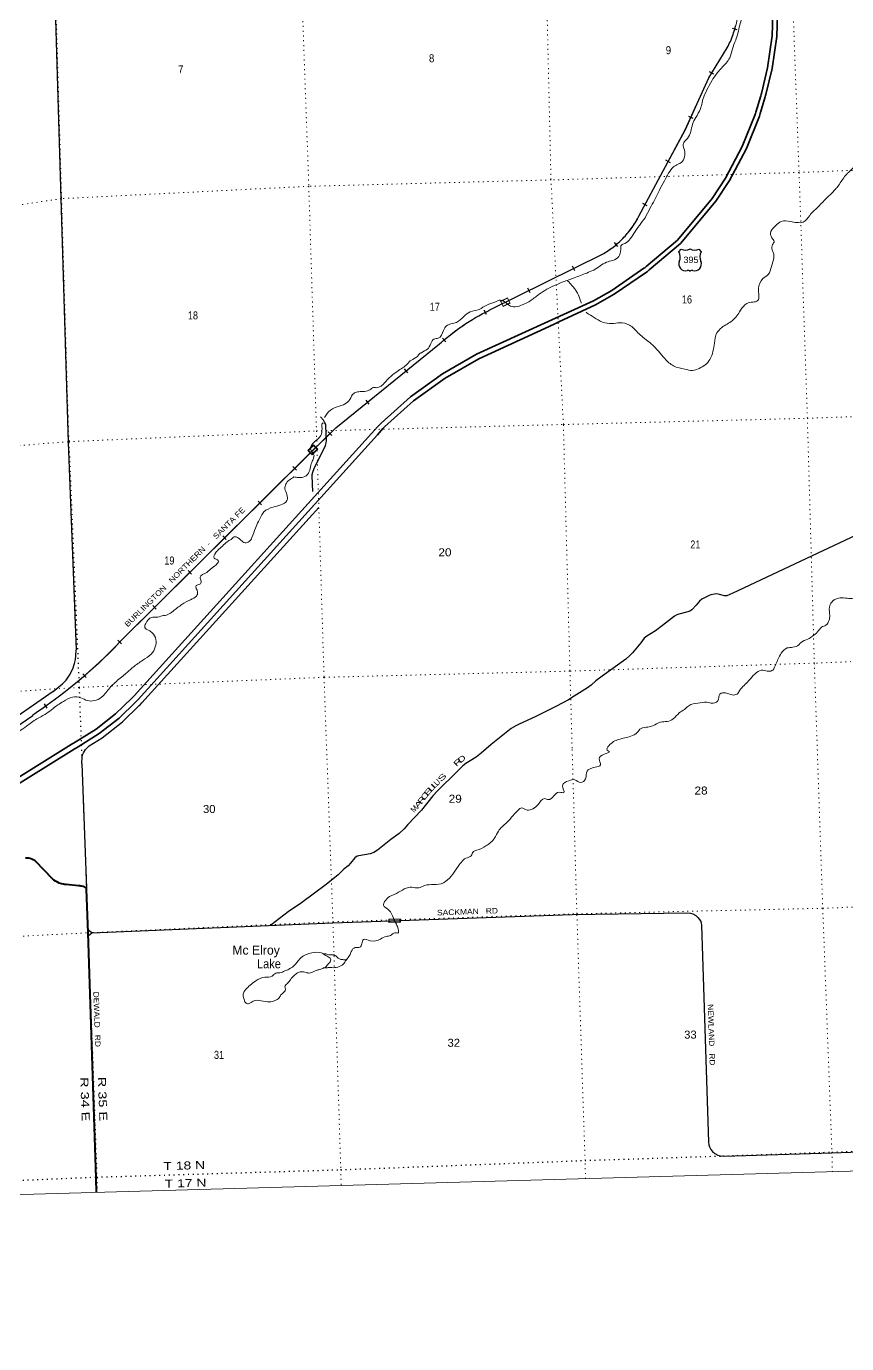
# Model space of a CAD drawing. Header units: feet. Extents: x 497223 to 751810, y -177792 to 12311.
# Drawn here: x 632339 to 650279, y -177792 to -148985 of the extents above; entities that cross this region are included whole.
import ezdxf
from ezdxf.enums import TextEntityAlignment as Align

# ---------------------------------------------------------------- set-up
doc = ezdxf.new("R2010")
doc.units = ezdxf.units.FT
doc.header["$LTSCALE"] = 70
doc.linetypes.add('DOTTED', pattern=[1.5, 0.3, -1.2])
for name, color, linetype, lineweight in [('16', 7, 'Continuous', 25), ('20', 7, 'Continuous', 35), ('26', 7, 'Continuous', 40), ('29', 7, 'Continuous', 25), ('31', 7, 'Continuous', 13), ('34', 7, 'Continuous', 25), ('39', 7, 'Continuous', 13), ('4', 7, 'Continuous', 13), ('6', 7, 'DOTTED', 25), ('7', 7, 'DOTTED', 13)]:
    doc.layers.add(name, color=color, linetype=linetype, lineweight=lineweight)
for name, color, linetype in [('27', 7, 'Continuous'), ('30', 7, 'Continuous'), ('41', 7, 'Continuous')]:
    doc.layers.add(name, color=color, linetype=linetype)

msp = doc.modelspace()

# ---------------------------------------------------------------- linework, layer by layer
at = {"layer": '16'}
for p, q in [((646611.58, -153913.48), (646662.89, -153854.72)), ((646854.65, -153848.75), (646854.37, -153848.95)), ((647046.74, -153854.63), (647098.13, -153913.48))]:
    msp.add_line(p, q, dxfattribs=at)
for centre, radius, start, end in [((646418.6, -154024.11), 222.05, 332.97043, 29.75871), ((646753.97, -153697.06), 182.07, 239.97227, 303.45418), ((646955.75, -153697.56), 181.52, 236.33975, 300.08743), ((646955.74, -153697.06), 182.07, 236.54582, 236.59441), ((647291.1, -154024.11), 222.05, 150.24129, 207.02957), ((646757.79, -154179.01), 151.42, 159.09177, 283.81923), ((646951.91, -154179.01), 151.42, 256.18077, 20.90823)]:
    msp.add_arc(centre, radius, start, end, dxfattribs=at)
for centre, major_axis, start_param, end_param in [((646813.13, -154377.83), (-19.56, 51.67), 4.95877769, 6.28318531), ((646896.58, -154377.83), (19.56, 51.67), 0, 1.32637542)]:
    msp.add_ellipse(centre, major_axis=major_axis, ratio=0.929097, start_param=start_param, end_param=end_param, dxfattribs=at)
at = {"layer": '20'}
for points in [[(643986.88, -155443.32), (644785.98, -155078.67), (645194.84, -154844.07), (645903.59, -154358.64), (645924.75, -154344.14), (645961.78, -154312.71), (646648.1, -153730.21), (647418.43, -152807.22), (647713.59, -152354.56), (648086.37, -151655.66), (648373.51, -150947.63), (648381.76, -150918.23), (648389.04, -150894.2), (648500.15, -150527.33), (648505.6, -150499.58), (648511.15, -150476.74), (648648.9, -149909.53), (648748.86, -149204.26), (648774.56, -148492.04), (648727.49, -147807.37), (648723.46, -147780.36), (648720.94, -147757.3), (648614.83, -146788)], [(630239.57, -166608.44), (633322.36, -164686.7), (633409.77, -164639.16), (633865.64, -164353.29), (634289.12, -164021.34), (634648.33, -163673.35), (634659.86, -163662.18), (634695.04, -163623.35), (640027.19, -157736.73), (640097.04, -157666.34), (640739.62, -157090.27), (641438.9, -156584.51), (642187.22, -156154.63), (644740.24, -154989.62), (645141.62, -154759.32), (645847.07, -154276.14), (645863.97, -154264.56), (645897.07, -154236.47), (646576.84, -153659.53), (647337.88, -152747.67), (647627.42, -152303.62), (647995.67, -151613.22), (648278.74, -150915.22), (648285.76, -150890.22), (648293.33, -150865.22), (648402.99, -150503.14), (648407.9, -150478.14), (648413.97, -150453.14), (648550.57, -149890.67), (648649.11, -149195.42), (648674.44, -148493.67)], [(640137.03, -157782.2), (640172.86, -157746.1), (640808.76, -157176.02), (641498.69, -156677.02), (642237.56, -156252.57), (643774.78, -155550.25), (643909.36, -155483.82), (643986.88, -155443.32)], [(630303.05, -166710.27), (633382.82, -164790.42), (633470.37, -164742.8), (633934.72, -164451.61), (634368.1, -164111.9), (634731.83, -163759.54), (634746.16, -163745.65), (634783.97, -163703.92), (640021.97, -157920.22), (640100.92, -157825.06), (640137.03, -157782.2)]]:
    msp.add_lwpolyline(points, dxfattribs=at)
at = {"layer": '26'}
msp.add_lwpolyline([(633877.08, -174486.75), (633869, -174173.74), (633689.32, -168811.33), (633653.84, -167852.61), (633652.93, -167827.89), (633627.36, -167815.41), (633621.65, -167812.62), (633583.75, -167798.46), (633544.58, -167788.34), (633529.56, -167786.1), (633507.51, -167782.82), (633479.56, -167779.97), (633211.18, -167752.67), (633164.64, -167747.93), (633161.18, -167747.54), (633150.08, -167746.28), (633104.6, -167736.77), (633060.37, -167722.56), (633017.87, -167703.8), (632977.56, -167680.7), (632939.89, -167653.52), (632905.26, -167622.55), (632549.59, -167248.83), (632522.04, -167228.57), (632491.68, -167210.76), (632459.63, -167196.22), (632426.24, -167185.11), (632391.87, -167177.55), (632356.89, -167173.62), (632321.7, -167173.37)], dxfattribs=at)
at = {"layer": '29'}
for p, q in [((632926.37, -163530.32), (629281.32, -166050.9)), ((633554.12, -165104.28), (633653.06, -167831.46)), ((647106.41, -168642.89), (647257.09, -173389.53))]:
    msp.add_line(p, q, dxfattribs=at)
for points in [[(632613.89, -136614.86), (632784.65, -141983.51), (632935.46, -147358.71), (633092.77, -152751.88), (633252.54, -158084.54), (633427.92, -162619.02)], [(638605.82, -159155.97), (638591.99, -158817.76), (638591.99, -158784.38), (638602.41, -158732.22), (638633.7, -158650.86), (638879.77, -158150.14), (638899.58, -158092.76), (638904.79, -158045.83), (638892.28, -157724.54), (638887.07, -157694.28), (638868.3, -157652.55), (638838.06, -157599.36), (638775.5, -157524.25)], [(654634.29, -157961.03), (654540.33, -158077.27), (654421.89, -158188.39), (654296.04, -158277.28), (654140.58, -158366.17), (653692.71, -158603.21), (647790.11, -161382.91)], [(633711.89, -164721.18), (633998.04, -164541.74), (634440.5, -164194.92), (634808.38, -163838.54), (634825.28, -163822.15), (634865.49, -163777.77), (638736.07, -159503.95)], [(647790.11, -161382.91), (647659.47, -161436.74), (647629.24, -161439.88), (647608.38, -161435.7), (647500.99, -161407.53), (647441.56, -161398.15), (647386.29, -161401.29), (647310.18, -161419.01), (647274.73, -161431.53), (647212.17, -161460.74), (647112.08, -161512.9), (647063.08, -161553.57), (646988.01, -161645.37), (646896.25, -161745.51), (646860.8, -161768.47), (646804.5, -161787.23), (646608.48, -161837.3), (646562.6, -161856.09), (646512.56, -161883.2), (646253.98, -162087.65), (646095.5, -162204.48), (645910.94, -162320.28), (645853.6, -162367.21), (645774.36, -162467.35), (645595.03, -162688.49), (645538.71, -162746.92), (645453.22, -162822.02), (644931.9, -163193.37), (644794.27, -163297.68), (644694.17, -163389.48), (644614.92, -163447.92), (644439.75, -163560.57), (644320.89, -163635.68), (644197.87, -163710.76), (643930.95, -163852.63)], [(632926.37, -163530.32), (633126.28, -163365.93), (633207.61, -163282.48), (633284.77, -163173.99), (633353.58, -163036.3), (633395.29, -162921.55), (633416.14, -162833.93), (633422.4, -162752.56), (633427.92, -162619.02)], [(643930.95, -163852.63), (643478.42, -164080.05), (643119.75, -164246.95), (643046.77, -164278.25), (642944.58, -164338.75), (642502.5, -164689.24), (642283.54, -164879.1), (642177.19, -164964.63), (641951.98, -165106.5), (641887.34, -165158.66), (641751.79, -165290.09), (641330.56, -165703.18), (641226.29, -165815.83), (640984.4, -166124.59), (640684.11, -166441.71), (640604.87, -166533.51), (640492.26, -166633.64), (640308.76, -166767.16), (640016.81, -167000.82), (639939.66, -167048.82), (639858.33, -167084.27), (639608.09, -167126), (639572.65, -167132.27), (639522.6, -167165.65), (639426.68, -167286.66), (639374.54, -167342.97), (639282.79, -167418.08), (639157.67, -167543.25), (638899.09, -167751.88), (638356.91, -168152.44), (638064.97, -168352.72), (637683.91, -168644.35)], [(633554.12, -165104.28), (633556.9, -164969.26), (633567.32, -164917.1), (633588.18, -164869.12), (633636.14, -164796.1), (633667.42, -164760.63), (633711.89, -164721.18)], [(640515.95, -168536.69), (644277.77, -168404.68), (646785.61, -168373.05)], [(646785.61, -168373.05), (646862.38, -168381.42), (646916.6, -168393.94), (646979.16, -168429.41), (647027.12, -168471.13), (647062.57, -168514.94), (647087.59, -168562.93), (647100.1, -168596.31), (647106.41, -168642.89)], [(633689.61, -168870.82), (633768.21, -168805.02), (633686.39, -168746.32)], [(633768.74, -168805.55), (639043.91, -168588.35), (640515.95, -168536.69)], [(647257.09, -173389.53), (647267.98, -173447.93), (647280.49, -173485.48), (647309.68, -173543.9), (647343.05, -173587.71), (647395.18, -173631.52), (647461.91, -173666.99), (647522.39, -173683.68), (647602.9, -173692.99)], [(647602.9, -173692.99), (649952.78, -173621.06), (655301.08, -173428.43), (657845, -173333.43)]]:
    msp.add_lwpolyline(points, dxfattribs=at)
at = {"layer": '31'}
for p, q in [((640265.9, -168509.27), (640515.75, -168500.87)), ((640515.75, -168500.87), (640518.27, -168575.83))]:
    msp.add_line(p, q, dxfattribs=at)
for points in [[(640518.27, -168575.83), (640268.41, -168584.22), (640265.9, -168509.27)], [(640274.16, -168516.99), (640508.02, -168509.13), (640274.16, -168516.99)]]:
    msp.add_lwpolyline(points, dxfattribs=at)
msp.add_lwpolyline([(640276.13, -168575.95), (640274.16, -168516.99), (640508.02, -168509.13), (640510, -168568.1)], close=True, dxfattribs=at)
at = {"layer": '34'}
for p, q in [((647886.48, -149064.62), (647780.07, -149034.43)), ((647374.29, -150034.3), (647280.16, -149976.22)), ((646925.44, -150999.42), (646824.61, -150953.95)), ((646425.6, -151967.09), (646328.19, -151914.68)), ((645919.87, -152912.54), (645822.46, -152860.13)), ((645273.67, -153799.7), (645202.34, -153715.16)), ((644331.29, -154331.17), (644282.22, -154232.04)), ((643357.03, -154810.51), (643307.96, -154711.38)), ((642400.71, -155289.5), (642349.04, -155191.7)), ((641509.78, -155884.1), (641437.51, -155800.37)), ((640682.53, -156563.14), (640612.9, -156477.2)), ((639837.25, -157244.64), (639767.62, -157158.7)), ((639020.33, -157930.33), (638943.19, -157851.06)), ((638243.77, -158688.43), (638165.86, -158609.91)), ((637484.53, -159445.52), (637406.62, -159367.01)), ((636711.97, -160208.48), (636634.06, -160129.96)), ((635952.72, -160965.57), (635874.81, -160887.06)), ((635180.17, -161728.52), (635102.25, -161650.01)), ((634420.92, -162485.62), (634343.01, -162407.1)), ((633645.15, -163227.24), (633573.54, -163142.94)), ((632798.22, -163891.81), (632734.21, -163801.6))]:
    msp.add_line(p, q, dxfattribs=at)
at = {"layer": '34', "lineweight": 13}
for p, q in [((644953.08, -153960.77), (642460.18, -155194.76)), ((642864.34, -154920.25), (642706.83, -154997.49)), ((642864.11, -154919.77), (642921.58, -155036.97)), ((642706.83, -154997.49), (642764.07, -155114.21)), ((642921.58, -155036.97), (642764.07, -155114.21)), ((638621.3, -158140.02), (638495.89, -158262.69)), ((638620.93, -158139.64), (638712.2, -158232.96)), ((638495.52, -158262.31), (638586.79, -158355.62)), ((638712.2, -158232.96), (638586.79, -158355.62)), ((632479.34, -164059.46), (628952.54, -166468.12))]:
    msp.add_line(p, q, dxfattribs=at)
at = {"layer": '34'}
msp.add_lwpolyline([(628951.93, -166467.21), (632478.04, -164059.02), (632473.66, -164045.01), (632557.64, -163989.66), (632717.91, -163878.64), (632876.58, -163766.06), (633034.38, -163649.55), (633189, -163531.51), (633341.98, -163410.33), (633492.53, -163285.23), (633640.7, -163159.39), (633787.22, -163030.41), (633931.31, -162897.51), (634073.01, -162763.87), (634212.31, -162627.9), (634347.71, -162489.49), (634337.57, -162487.74), (638521.03, -158336.37), (639107.84, -157765.35), (641376.43, -155927.3), (641420.24, -155889.25), (641483.52, -155834.65), (641547.44, -155781.31), (641612.86, -155728.85), (641679.12, -155678.1), (641745.8, -155628.21), (641813.98, -155579.19), (641882.36, -155531.67), (641951.8, -155485.22), (642022.52, -155440.28), (642093.23, -155396.42), (642165.01, -155353.62), (642238.06, -155312.34), (642311.1, -155272.14), (642384.78, -155233.21), (642459.11, -155196.1), (642459.06, -155194.09), (644952.55, -153959.81), (644967.3, -153951.2), (644997.63, -153932.73), (645027.51, -153913.8), (645057.23, -153894.32), (645086.66, -153874.48), (645115.56, -153853.9), (645144.2, -153832.96), (645172.47, -153811.37), (645200.48, -153789.42), (645227.86, -153766.92), (645254.97, -153744.04), (645281.63, -153720.7), (645307.93, -153696.74), (645333.7, -153672.48), (645359.28, -153647.68), (645384.15, -153622.51), (645408.83, -153596.78), (645432.8, -153570.69), (645456.49, -153544.23), (645479.65, -153517.48), (645502.44, -153490.11), (645524.52, -153462.36), (645546.23, -153434.41), (645567.59, -153405.82), (645588.31, -153377.15), (645608.57, -153348.01), (645628.21, -153318.31), (645647.41, -153288.61), (645666.14, -153258.46), (645684.24, -153227.74), (645701.9, -153197.02), (645719.01, -153166.02), (645735.49, -153134.46), (646750.98, -151247.12), (647264.76, -150107.83), (647666.43, -149456.9), (647667.22, -149455.53), (647685.1, -149420.43), (647702.41, -149384.73), (647719.23, -149348.9), (647735.52, -149312.72), (647750.82, -149276.27), (647765.8, -149239.42), (647780.08, -149202.49), (647793.61, -149165.25), (647806.41, -149127.92), (647818.69, -149090.23), (647830.47, -149052.41), (647841.27, -149014.33), (647851.59, -148976.12)], dxfattribs=at)
at = {"layer": '34', "lineweight": 13}
for points in [[(647667.38, -149457.46), (647265.74, -150108.34), (646751.97, -151247.6), (645736.47, -153134.97)], [(641406.24, -155904.56), (639108.58, -157766.17), (638521.81, -158337.15), (634339.86, -162487.01)]]:
    msp.add_lwpolyline(points, dxfattribs=at)
for points in [[(642717.53, -155001.15), (642860.68, -154930.95), (642910.87, -155033.3), (642767.73, -155103.5)], [(638507.19, -158262.81), (638621.17, -158151.33), (638700.32, -158232.25), (638586.35, -158343.73)]]:
    msp.add_lwpolyline(points, close=True, dxfattribs=at)
for centre, radius, start, end in [((645654.83, -148406.31), 2270.52, 332.42221, 11.4605), ((643927.24, -152203.13), 2035.1, 300.26989, 332.74945), ((644573.38, -159490.91), 4785.93, 116.20176, 131.46637), ((626310.96, -154713.62), 11183.84, 303.44609, 315.95589)]:
    msp.add_arc(centre, radius, start, end, dxfattribs=at)
at = {"layer": '39'}
for points in [[(648083, -148486.05), (648024, -148604.05), (647981, -148813.05), (647942, -148961.05), (647902, -149135.05), (647852, -149285.05), (647779, -149479.05), (647721, -149674.05), (647542, -149896.05), (647458, -149997.05), (647386, -150089.05), (647274, -150275.05), (647173, -150481.05), (647117, -150654.05), (647082, -150788.05), (646978, -150980.05), (646910, -151127.05), (646868, -151287.05), (646799, -151434.05), (646717, -151526.05), (646703, -151601.05), (646733, -151695.05), (646735, -151834.05), (646664, -151959.05), (646592, -151999.05), (646495, -152056.05), (646386, -152196.05), (646292, -152361.05), (646183, -152570.05), (646102, -152739.05), (646002, -152915.05), (645897, -153125.05), (645779, -153295.05), (645655, -153473.05), (645544, -153633.05), (645426, -153731.05), (645354, -153767.05), (645337, -153866.05), (645295, -154021.05), (645162, -154102.05), (645028, -154144.05), (644747, -154314.05), (644594, -154379.05), (644323, -154484.05), (644078, -154575.05), (643855, -154668.05), (643518, -154868.05), (643328, -155007.05), (643203, -155065.05), (643026, -155120.05), (642902, -155089.05), (642871.01, -155064.38)], [(644584.63, -155238.33), (644598, -155249.05), (644756, -155350.05), (644937, -155452.05), (645145, -155485.05), (645318, -155468.05), (645528, -155517.05), (645714, -155684.05), (645952, -155885.05), (646030, -155950.05), (646150, -156076.05), (646300, -156251.05), (646495, -156412.05), (646740, -156482.05), (646908, -156510.05), (647054, -156466.05), (647186, -156388.05), (647290, -156270.05), (647356, -156093.05), (647387, -155911.05), (647442, -155690.05), (647546, -155573.05), (647777, -155422.05), (647960, -155194.05), (648093, -155045.05), (648225, -155014.05), (648335, -154983.05), (648358, -154875.05), (648348, -154718.05), (648449, -154502.05), (648564, -154409.05), (648632, -154238.05), (648685, -154037.05), (648679, -153948.05), (648650, -153873.05), (648660, -153758.05), (648694, -153688.05), (648642, -153609.05), (648624, -153474.05), (648731, -153341.05), (648848, -153249.05), (649049, -153256.05), (649190, -153275.05), (649329, -153267.05), (649472, -153118.05), (649642, -152947.05), (649793, -152788.05), (650034, -152546.05), (650101, -152464.05), (650256, -152244.05), (650429, -152073.05), (650629, -151876.05), (650810, -151745.05), (651047, -151640.05), (651249, -151602.05), (651414, -151600.05), (651674, -151461.05), (651860, -151327.05), (652050, -151211.05), (652301, -151050.05), (652569, -150902.05), (652904, -150799.05), (653184, -150725.05), (653366, -150684.05), (653558, -150625.05), (653804, -150512.05), (653852, -150400.05), (653888, -150308.05), (653927, -150122.05), (653950, -149928.05), (653972, -149772.05), (654056, -149651.05), (654127, -149609.05), (654264, -149684.05), (654428, -149741.05), (654546.28, -149754.46)], [(644166.47, -154542.75), (644176, -154551.05), (644271, -154651.05), (644373, -154785.05), (644445, -154941.05), (644472, -155027.05), (644476.01, -155039.81)], [(642871.01, -155064.38), (642710, -154971.05), (642584, -155016.05), (642409, -155081.05), (642240, -155174.05), (642049, -155229.05), (641906, -155332.05), (641745, -155459.05), (641623, -155494.05), (641529, -155533.05), (641462, -155637.05), (641349, -155805.05), (641253, -155826.05), (641183, -155922.05), (641110, -156045.05), (640981, -156123.05), (640980.66, -156123.43)], [(640002.26, -156888.01), (640097.44, -156852.61), (640189.35, -156766.97), (640277.08, -156670.88), (640421.22, -156551.81), (640538.2, -156472.43), (640644.73, -156397.23), (640736.64, -156303.23), (640788.87, -156269.81), (640918.38, -156171.63), (640953.89, -156131.94), (640985.22, -156121.49)], [(640003.28, -156887.14), (639909, -156892.05), (639832, -156944.05), (639704, -156971.05), (639583, -156978.05), (639499, -157011.05), (639416, -157146.05), (639300, -157247.05), (639187, -157289.05), (638988, -157378.05), (638858.84, -157539.98)], [(638833.07, -157674.72), (638819.91, -157659.12), (638806.17, -157785.13), (638701, -158022.05), (638554.45, -158187.69), (638611.75, -158331.57)], [(638611.75, -158331.57), (638622, -158341.05), (638626, -158407.05), (638592, -158494.05), (638553, -158616.05), (638508, -158756.05), (638392, -158846.05), (638288, -158851.05), (638191, -158839.05)], [(657421.53, -158625.52), (657397.16, -158631.73), (657268, -158657.05), (657125, -158762.05), (656948, -158921.05), (656869, -159056.05), (656915, -159267.05), (656946, -159435.05), (656821, -159533.05), (656597, -159498.05), (656427, -159537.05), (656345, -159710.05), (656229, -159826.05), (656049, -159843.05), (655978, -159837.05), (655970, -159837.05), (655850, -159868.05), (655666, -159986.05), (655481, -159986.05), (655232, -159902.05), (655082, -159870.05), (655005, -159922.05), (654953, -159951.05), (654857, -160044.05), (654789, -160117.05), (654574, -160146.05), (654389, -160155.05), (654300, -160204.05), (654193, -160277.05), (654024, -160269.05), (653956, -160351.05), (653893, -160414.05), (653733, -160363.05), (653506, -160296.05), (653360, -160359.05), (653312, -160450.05), (653290, -160602.05), (653167, -160599.05), (653018, -160641.05), (653031, -160784.05), (652914, -160833.05), (652749, -160908.05), (652623, -161012.05), (652575, -161104.05), (652436, -161089.05), (652324, -161138.05), (652272, -161307.05), (652239, -161398.05), (652126, -161403.05), (652087, -161362.05), (651932, -161356.05), (651788, -161331.05), (651676, -161284.05), (651516, -161244.05), (651428, -161310.05), (651307, -161398.05), (651214, -161451.05), (651093, -161430.05), (650938, -161345.05), (650810, -161256.05), (650692, -161273.05), (650605, -161392.05), (650402, -161494.05), (650251, -161487.05), (650102, -161491.05), (649954, -161574.05), (649902, -161686.05), (649909, -161871.05), (649896, -161972.05), (649826, -162080.05), (649728, -162125.05), (649645, -162226.05), (649534, -162320.05), (649429, -162385.05), (649282, -162457.05), (649233, -162507.05), (649102, -162564.05), (648980, -162579.05), (648848, -162694.05), (648783, -162818.05), (648731, -162930.05), (648664, -163061.05), (648570, -163088.05), (648449, -163064.05), (648308, -163118.05), (648174, -163253.05), (648088, -163346.05), (647984, -163449.05), (647934, -163517.05), (647883, -163586.05), (647773, -163605.05), (647633, -163563.05), (647507, -163586.05), (647459, -163734.05), (647399, -163780.05), (647222, -163767.05), (647025, -163788.05)], [(638191, -158839.05), (638014, -158997.05), (637994, -159098.05), (638038, -159224.05), (638037, -159357.05), (637903, -159449.05), (637735, -159499.05), (637535, -159605.05), (637474, -159693.05), (637413, -159816.05), (637349, -159957.05), (637273, -160166.05), (637215, -160250.05), (637122, -160281.05), (637031, -160218.05), (636976, -160174.05), (636911, -160145.05), (636816, -160204.05), (636756, -160240.05), (636652, -160327.05), (636550, -160418.05), (636483, -160494.05), (636446, -160612.05), (636536, -160666.05), (636457, -160787.05), (636393, -160831.05), (636287, -160926.05), (636139, -161033.05), (636159, -161115.05), (636156, -161159.05), (636093, -161199.05), (636053, -161214.05), (636085, -161361.05), (636057, -161444.05), (635930, -161524.05), (635742, -161627.05), (635549, -161773.05), (635432, -161849.05), (635310, -161878.05), (635178, -161906.05), (635081, -161912.05), (634950, -162046.05), (634930, -162131.05), (635014, -162192.05), (635094, -162246.05), (635172, -162395.05), (635160, -162555.05), (635070, -162714.05), (634884, -162848.05), (634679, -162998.05), (634502, -163150.05), (634281, -163333.05), (634162, -163452.05), (633986, -163656.05), (633825, -163731.05), (633678, -163731.05), (633531, -163666.05), (633350, -163656.05), (633151, -163748.05), (633029, -163824.05), (632746, -164034.05), (632570, -164130.05), (632340, -164291.05), (632190, -164399.05), (632059, -164513.05), (631954, -164675.05), (631855, -164813.05), (631781, -164841.05), (631678, -164795.05), (631508, -164912.05), (631352, -164975.05), (631249, -165108.05), (631109, -165204.05), (631001, -165235.05), (630728, -165416.05), (630529, -165640.05), (630341, -165844.05), (630257, -165877.05), (630141, -165978.05), (630028, -166054.05), (629926, -166131.05), (629824, -166156.05), (629626, -166205.05), (629543.66, -166252.48)], [(647025, -163788.05), (646828, -163841.05), (646733, -163922.05), (646618, -163999.05), (646485, -164130.05), (646354, -164184.05), (646207, -164201.05), (646040, -164280.05), (645930, -164309.05), (645782, -164339.05), (645698, -164426.05), (645557, -164510.05), (645296, -164579.05), (645076, -164718.05), (645040, -164813.05), (645087, -164846.05), (644976, -164904.05), (644864, -165005.05), (644897, -165133.05), (644780, -165189.05), (644601, -165276.05), (644565, -165444.05), (644465, -165521.05), (644333, -165462.05), (644202, -165481.05), (644068, -165592.05), (644094, -165742.05), (643996, -165734.05), (643758, -165894.05), (643669, -165872.05), (643538, -165992.05), (643417, -166094.05), (643289, -166123.05), (643171, -166074.05), (643092, -166126.05), (642985, -166242.05), (642848, -166396.05), (642662, -166582.05), (642577, -166740.05), (642390, -166909.05), (642190, -167003.05), (642116, -167031.05), (642066, -167121.05), (641953, -167177.05), (641856, -167260.05), (641757, -167391.05), (641631, -167567.05), (641460, -167715.05), (641251, -167754.05), (641047, -167774.05), (640921, -167823.05), (640768, -167813.05), (640646, -167830.05), (640481, -167921.05), (640284, -168017.05), (640175, -168126.05), (640153, -168203.05), (640270, -168313.05), (640366.29, -168485.43), (640412.54, -168581.28)], [(640411.32, -168578.85), (640456, -168673.05), (640462, -168816.05), (640399, -168806.05), (640304, -168866.05), (640214, -168887.05), (640081, -168945.05), (639861, -168980.05), (639711, -168954.05), (639677, -169050.05), (639635, -169125.05), (639533, -169130.05), (639446, -169213.05), (639408, -169302.05), (639338, -169399.05), (639270, -169491.05), (639151, -169557.05), (639019, -169570.05), (638958, -169566.05), (638886, -169573.05), (638868, -169570.05)], [(638872, -169572.05), (638933, -169498.05), (638991, -169422.05), (638994, -169377.05), (638920, -169321.05), (638791, -169247.05), (638584, -169249.05), (638351, -169345.05), (638224, -169496.05), (638080, -169604.05), (637993, -169643.05), (637881, -169680.05), (637797, -169688.05), (637712, -169758.05), (637556, -169779.05), (637359, -169858.05), (637234, -169954.05), (637130, -170055.05), (637092, -170109.05), (637082, -170194.05), (637112, -170294.05), (637158, -170357.05), (637230, -170343.05), (637320, -170294.05), (637475, -170294.05), (637658, -170320.05), (637774, -170289.05), (637863, -170238.05), (637908, -170166.05), (638005, -170039.05), (637992, -169989.05), (638050, -169913.05), (638114, -169833.05), (638193, -169744.05), (638271, -169682.05), (638343, -169662.05), (638456, -169677.05), (638527, -169689.05), (638639, -169646.05), (638716, -169620.05), (638804, -169596.05), (638868, -169570.05), (638873.91, -169571.56)], [(638836.88, -169268.92), (638891, -169271.05), (638980, -169293.05), (639070, -169293.05), (639140, -169341.05), (639185, -169376.05), (639258, -169395.05), (639336, -169393.05), (639341.96, -169391.46)]]:
    msp.add_spline(points, degree=3, dxfattribs=at)
at = {"layer": '4'}
msp.add_lwpolyline([(497222.97, 5471.78), (528293.91, 6177.1), (559363.85, 6925.15), (590432.73, 7715.93), (621500.49, 8549.46), (652567.07, 9425.72), (683632.43, 10344.71), (714696.49, 11306.43), (745759.19, 12310.89), (751809.62, -170897.82), (720494.89, -171910.42), (689178.8, -172879.94), (657861.41, -173806.39), (626542.78, -174689.76), (595222.96, -175530.05), (563902.01, -176327.26), (532580.01, -177081.38), (501256.99, -177792.42)], close=True, dxfattribs=at)
at = {"layer": '6'}
for points in [[(632354.48, -128709.36), (632441.99, -131276), (632624.24, -136622.19), (632786.9, -141989.03), (632945.65, -147360), (633102.96, -152753.17), (633243.9, -157512.14), (633266.49, -158075.66), (633493.49, -163440.86)], [(633493.49, -163440.86), (633652.97, -167831.46), (633688.15, -168799.9)], [(633688.15, -168799.9), (633880.78, -174158.87), (633875.87, -174486.79)], [(626535, -174411.05), (628591.3, -174370.14), (633880.55, -174149.87), (639215.59, -173988.74), (644557.6, -173786.2), (647572.67, -173687.25), (649956.42, -173602.36), (655304.99, -173419.8), (657845.95, -173332.95)]]:
    msp.add_lwpolyline(points, dxfattribs=at)
at = {"layer": '7'}
for p, q in [((640516.06, -168519.01), (644378.36, -168392.16)), ((639043.69, -168567.37), (640265.97, -168527.23))]:
    msp.add_line(p, q, dxfattribs=at)
for points in [[(644227.08, -163076.46), (644084.07, -157691.93), (643813.03, -152334.97), (643687.46, -146985.21), (643503.56, -141601.25), (643292.02, -136280.56), (643120.98, -130900.89), (643045.54, -128408.3)], [(648380.04, -128256.97), (648507.85, -130778.07), (648653.43, -136127.89), (648858.97, -141463.78), (649039.08, -146782.53), (649238.74, -152179.59), (649419.53, -157547.04), (649572.06, -162911.06), (649756.68, -168271.29), (649956.42, -173602.36), (649967.73, -174033.1)], [(637636.65, -128561.12), (637733.98, -131075.31), (637920.25, -136421.4), (638136.39, -141764.14), (638324.28, -147086.59), (638515.88, -152482.91), (638684.16, -157833.5), (638849.35, -163220.42), (639043.92, -168576.37), (639215.36, -173979.74), (639224.15, -174337.27)], [(657224.37, -151885.23), (654600.8, -151974.53), (649238.74, -152179.59), (643813.26, -152343.97), (638515.88, -152482.91), (633102.96, -152753.17), (630549.93, -153135.28), (628046.25, -153166.59), (625949, -153183.05)], [(626097, -158529.05), (628205.14, -158465.03), (633266.26, -158066.66), (638684.16, -157833.5), (644084.07, -157691.93), (649419.76, -157556.04), (654810.21, -157359.38), (657384.59, -157255.3)], [(657536.78, -162608.4), (654990, -162688.45), (649572.06, -162911.06)], [(649572.06, -162911.06), (647717.75, -162971.57), (644227.31, -163085.46)], [(644227.31, -163085.46), (638849.35, -163220.42), (633493.49, -163440.86), (628382.28, -163769.05), (626241.14, -163812.53)], [(644378.36, -168392.16), (644275.34, -164772.35), (644227.08, -163076.46)], [(644378.36, -168392.16), (649756.68, -168271.29), (655116.43, -168060.99), (657691.6, -167953.18)], [(644570.6, -174186.53), (644557.6, -173786.2), (644378.36, -168392.16)], [(626390, -169129.05), (628493.02, -169072.75), (633684.69, -168807.88), (639043.69, -168567.37)]]:
    msp.add_lwpolyline(points, dxfattribs=at)

# ---------------------------------------------------------------- texts
at = {"layer": '16', "width": 1.05}
msp.add_text('395', height=140, dxfattribs=at).set_placement((646874.45, -154160.52), align=Align.CENTER)
at = {"layer": '27', "width": 1.15}
msp.add_text('DEWALD   RD', height=120, rotation=271.919, dxfattribs=at).set_placement((633803.88, -170096.7))
at = {"layer": '30'}
for s, rotation, width, p in [('R', 44.116, 1.65, (641813.92, -165118.42)), ('D', 40.901, 1.55, (641898, -165051.67)), ('S', 44.441, 1.8, (641472.54, -165452.22)), ('E', 50.424, 1.6, (641168.94, -165763.47)), ('L', 47.212, 2, (641244.53, -165680.91)), ('L', 44.441, 2.05, (641316.86, -165607.54)), ('R', 51.424, 1.45, (641027.23, -165941.32)), ('C', 51.924, 1.45, (641096.14, -165852.25)), ('A', 50.424, 1.65, (640958.22, -166031.45))]:
    msp.add_text(s, height=120, rotation=rotation, dxfattribs=dict(at, width=width)).set_placement(p, align=Align.CENTER)
for s, rotation, p in [('U', 44.441, (641363.39, -165562.05)), ('M', 46.561, (640862.38, -166137.09))]:
    msp.add_text(s, height=120, rotation=rotation, dxfattribs=at).set_placement(p, align=Align.CENTER)
at = {"layer": '30', "width": 1.15}
for s, rotation, p in [('SACKMAN   RD', 2.01, (641323.12, -168428.32)), ('NEWLAND   RD', 271.818, (647241.25, -170369.15))]:
    msp.add_text(s, height=120, rotation=rotation, dxfattribs=at).set_placement(p)
at = {"layer": '34', "width": 1.15}
msp.add_text('BURLINGTON   NORTHERN  -   SANTA FE', height=120, rotation=44.779, dxfattribs=at).set_placement((634556.8, -162129.31))
at = {"layer": '41'}
msp.add_text('Mc Elroy', height=200, dxfattribs=at).set_placement((636843.27, -169285.54))
at = {"layer": '41', "width": 0.9}
msp.add_text('Lake', height=200, dxfattribs=at).set_placement((637384.33, -169584.46))
at = {"layer": '6'}
for s, rotation, width, p in [('R 34 E', 272.059, 1.35, (633517.53, -171967.85)), ('R 35 E', 272.059, 1.35, (633902.87, -171961.46)), ('T 18 N', 1.73, 1.3, (635339, -173998.52)), ('T 17 N', 1.73, 1.3, (635368.15, -174383.72))]:
    msp.add_text(s, height=175, rotation=rotation, dxfattribs=dict(at, width=width)).set_placement(p)
at = {"layer": '7', "width": 0.9}
for s, p in [('9', (646325.44, -149595.34)), ('8', (641146.23, -149771.46)), ('7', (635659.65, -150017.17))]:
    msp.add_text(s, height=175, rotation=1.459, dxfattribs=at).set_placement(p)
at = {"layer": '7'}
for s, width, p in [('16', 0.85, (646675.99, -155044.6)), ('18', 0.85, (635871.98, -155393.37)), ('17', 0.85, (641161.22, -155205.41)), ('20', 1.1, (641350.57, -160574.23)), ('21', 0.85, (646859.31, -160403.43)), ('19', 0.85, (635357.05, -160753.58)), ('28', 1.1, (646951.43, -165784.06)), ('29', 1.1, (641575.77, -165962.98)), ('30', 1.05, (636202.85, -166187.73)), ('33', 1.05, (646725.49, -171121.63)), ('31', 0.85, (636442.4, -171563.95)), ('32', 1.05, (641549.89, -171300.05))]:
    msp.add_text(s, height=175, dxfattribs=dict(at, width=width)).set_placement(p)

doc.saveas('drawing.dxf')
